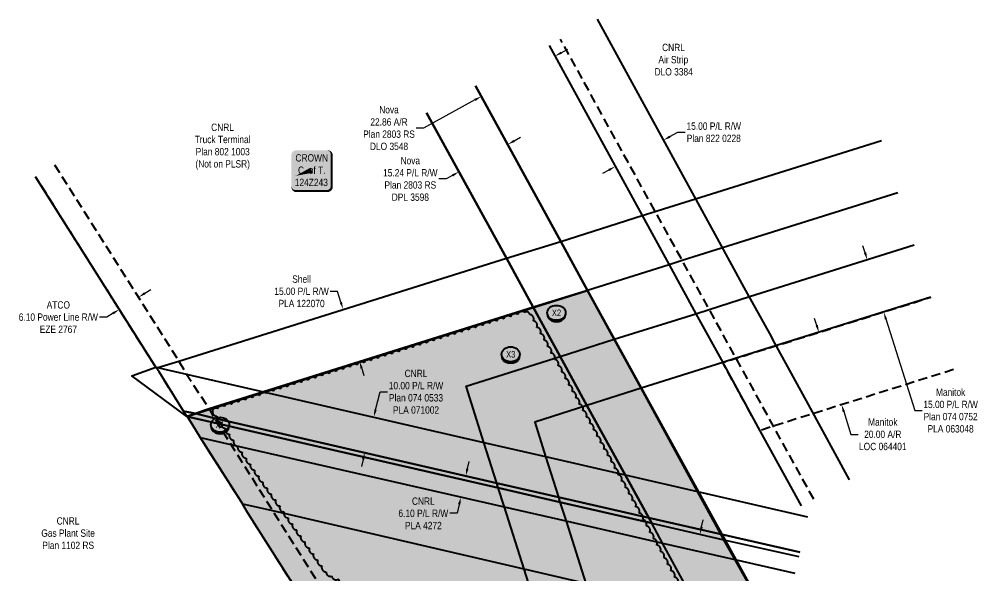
# Model space of a CAD drawing. Extents: x 390804 to 394411, y 6076507 to 6079809.
# Drawn here: x 391156 to 392466, y 6077159 to 6077917 of the extents above; entities that cross this region are included whole.
import ezdxf
from ezdxf.enums import TextEntityAlignment as Align

# ---------------------------------------------------------------- set-up
doc = ezdxf.new("R2010")
doc.units = 0
doc.header["$LTSCALE"] = 5
doc.header["$PDSIZE"] = 0.5
for name, pattern in [('0', [1, 1, 0]), ('foc-ACCESSROAD', [3.75, 2.5, -1.25]), ('foc-FLOWLINE', [3.75, 2.5, -1.25])]:
    doc.linetypes.add(name, pattern=pattern)
doc.layers.get('Defpoints').update_dxf_attribs({"color": 9})
for name, color, linetype in [('C-AR', 13, 'foc-ACCESSROAD'), ('C-RW', 13, 'Continuous'), ('CG-NOTES', 7, 'Continuous'), ('F-AR', 190, 'foc-ACCESSROAD'), ('F-EZE', 190, 'foc-FLOWLINE'), ('F-RW', 190, 'Continuous'), ('L-TITLEDB', 4, 'Continuous'), ('L-TITLEDB-T', 4, 'Continuous'), ('P-CROSSINGS', 250, 'Continuous'), ('P-WORKAREA', 113, 'Continuous'), ('P-WORKAREA-H', 111, 'Continuous'), ('T-BUSH', 110, '0')]:
    doc.layers.add(name, color=color, linetype=linetype)
for name, color, linetype, lineweight in [('C-AR-T', 13, 'Continuous', 9), ('C-RW-T', 13, 'Continuous', 9), ('C-WS-T', 13, 'Continuous', 9), ('F-AR-T', 190, 'Continuous', 9), ('F-EZE-T', 190, 'Continuous', 9), ('F-RW-T', 190, 'Continuous', 9)]:
    doc.layers.add(name, color=color, linetype=linetype, lineweight=lineweight)
doc.styles.add('80', font='ARIALN.TTF', dxfattribs={"height": 10})
doc.styles.add('80CG', font='ARIALN.TTF', dxfattribs={"height": 10})
doc.styles.add('80L', font='ARIALN.TTF', dxfattribs={"height": 10})
doc.styles.add('Crossing', font='ARIALN.TTF', dxfattribs={"height": 10})
doc.dimstyles.new('Compass 5 000', dxfattribs={"dimscale": 5, "dimtxt": 9, "dimasz": 2, "dimexe": 0.2, "dimexo": 0.0625, "dimgap": 0.5, "dimtad": 0, "dimtih": 1, "dimtoh": 1, "dimzin": 0, "dimdsep": 46, "dimtxsty": '80CG', "dimcen": 0.1, "dimse1": 1, "dimse2": 1, "dimclrd": 256, "dimclrt": 256, "dimaunit": 1, "dimadec": 4, "dimazin": 0, "dimtfac": 0.06, "dimtofl": 0, "dimtmove": 0, "dimatfit": 1, "dimfxl": 0.2, "dimtolj": 1, "dimtzin": 0, "dimlwd": -1, "dimarcsym": 0})

# ---------------------------------------------------------------- blocks, each defined once
blk = doc.blocks.new('*D86')
at = {"layer": 'C-RW-T', "transparency": 16777216}
for p, q in [((391643.4, 6077383.2), (391649.6, 6077407.8)), ((391649.6, 6077407.8), (391659.6, 6077407.8)), ((391626.4, 6077315.4), (391624, 6077305.7))]:
    blk.add_line(p, q, dxfattribs=at)
for points in [[(391641.8, 6077383.6), (391645.1, 6077382.8), (391641, 6077373.5)], [(391624.8, 6077315.8), (391628.1, 6077314.9), (391628.9, 6077325.1)]]:
    blk.add_solid(points, dxfattribs=at)
at = {"layer": 'Defpoints', "color": 0, "transparency": 16777216}
for p in [(391439.7, 6077423.9), (391427.6, 6077375.5), (391628.9, 6077325.1)]:
    blk.add_point(p, dxfattribs=at)
at = {"layer": 'C-RW-T', "transparency": 16777216, "insert": (391698.7, 6077407.8), "char_height": 10, "attachment_point": 5, "style": '80CG'}
blk.add_mtext('\\A1;CNRL\\P10.00 P/L R/W\\PPlan 074 0533\\PPLA 071002', dxfattribs=at)
blk = doc.blocks.new('*D87')
at = {"layer": 'C-RW-T', "transparency": 16777216}
for p, q in [((391768.9, 6077302.8), (391771.2, 6077312.5)), ((391757.8, 6077253.8), (391755, 6077241.6)), ((391755, 6077241.6), (391745, 6077241.6))]:
    blk.add_line(p, q, dxfattribs=at)
for points in [[(391767.3, 6077303.1), (391770.6, 6077302.4), (391766.7, 6077293)], [(391756.1, 6077254.2), (391759.4, 6077253.5), (391760, 6077263.6)]]:
    blk.add_solid(points, dxfattribs=at)
at = {"layer": 'Defpoints', "color": 0, "transparency": 16777216}
for p in [(391609.5, 6077328.9), (391602.8, 6077299.5), (391760, 6077263.6)]:
    blk.add_point(p, dxfattribs=at)
at = {"layer": 'C-RW-T', "transparency": 16777216, "insert": (391708.7, 6077241.6), "char_height": 10, "attachment_point": 5, "style": '80CG'}
blk.add_mtext('\\A1;CNRL\\P6.10 P/L R/W\\PPLA 4272', dxfattribs=at)
blk = doc.blocks.new('*D88')
at = {"layer": 'C-RW-T', "transparency": 16777216}
for p, q in [((392089, 6077223), (392091.3, 6077232.7)), ((392062.3, 6077106.4), (392055.9, 6077078.8)), ((392055.9, 6077078.8), (392045.9, 6077078.8))]:
    blk.add_line(p, q, dxfattribs=at)
for points in [[(392087.4, 6077223.4), (392090.7, 6077222.6), (392086.8, 6077213.2)], [(392060.6, 6077106.8), (392063.9, 6077106), (392064.5, 6077116.1)]]:
    blk.add_solid(points, dxfattribs=at)
at = {"layer": 'Defpoints', "color": 0, "transparency": 16777216}
for p in [(392155.8, 6077197.4), (392064.5, 6077116.1), (392133.5, 6077100.3)]:
    blk.add_point(p, dxfattribs=at)
at = {"layer": 'C-RW-T', "transparency": 16777216, "insert": (392006.4, 6077078.8), "char_height": 10, "attachment_point": 5, "style": '80CG'}
blk.add_mtext('\\A1;CNRL\\P20.12 P/L R/W\\PPlan 3624RS\\PPLA 3729', dxfattribs=at)
blk = doc.blocks.new('*D90')
at = {"layer": 'C-RW-T', "transparency": 16777216}
for p, q in [((392045.6, 6077756.6), (392056.5, 6077762.6)), ((392056.5, 6077762.6), (392066.5, 6077762.6)), ((391962.3, 6077711), (391953.5, 6077706.2))]:
    blk.add_line(p, q, dxfattribs=at)
for points in [[(392044.8, 6077758), (392046.4, 6077755.1), (392036.8, 6077751.8)], [(391961.5, 6077712.4), (391963.1, 6077709.5), (391971, 6077715.8)]]:
    blk.add_solid(points, dxfattribs=at)
at = {"layer": 'Defpoints', "color": 0, "transparency": 16777216}
for p in [(392025.8, 6077771.8), (391960, 6077735.8), (391971, 6077715.8)]:
    blk.add_point(p, dxfattribs=at)
at = {"layer": 'C-RW-T', "transparency": 16777216, "insert": (392105.6, 6077762.6), "char_height": 10, "attachment_point": 5, "style": '80CG'}
blk.add_mtext('\\A1;15.00 P/L R/W\\PPlan 822 0228', dxfattribs=at)
blk = doc.blocks.new('*D91')
at = {"layer": 'Defpoints', "color": 0, "transparency": 16777216}
for p in [(392182.9, 6077468.2), (392280.3, 6077390.1), (392214, 6077369.3)]:
    blk.add_point(p, dxfattribs=at)
at = {"layer": 'F-AR-T', "transparency": 16777216}
for p, q in [((392246.3, 6077498.6), (392243.3, 6077508.1)), ((392283.3, 6077380.6), (392293.1, 6077349.6)), ((392293.1, 6077349.6), (392303.1, 6077349.6))]:
    blk.add_line(p, q, dxfattribs=at)
for points in [[(392247.9, 6077499.1), (392244.7, 6077498.1), (392249.3, 6077489.1)], [(392284.9, 6077381.1), (392281.7, 6077380.1), (392280.3, 6077390.1)]]:
    blk.add_solid(points, dxfattribs=at)
at = {"layer": 'F-AR-T', "transparency": 16777216, "insert": (392336.6, 6077349.6), "char_height": 10, "attachment_point": 5, "style": '80CG'}
blk.add_mtext('\\A1;Manitok\\P20.00 A/R\\PLOC 064401', dxfattribs=at)
blk = doc.blocks.new('*D92')
at = {"layer": 'Defpoints', "color": 0, "transparency": 16777216}
for p in [(391788, 6077811.6), (391928.7, 6077793), (391828.2, 6077738.1)]:
    blk.add_point(p, dxfattribs=at)
at = {"layer": 'F-AR-T', "transparency": 16777216}
for p, q in [((391897.2, 6077871.4), (391906, 6077876.2)), ((391779.2, 6077806.8), (391708.9, 6077768.3)), ((391708.9, 6077768.3), (391698.9, 6077768.3))]:
    blk.add_line(p, q, dxfattribs=at)
for points in [[(391896.4, 6077872.8), (391898, 6077869.9), (391888.5, 6077866.6)], [(391778.4, 6077808.3), (391780, 6077805.3), (391788, 6077811.6)]]:
    blk.add_solid(points, dxfattribs=at)
at = {"layer": 'F-AR-T', "transparency": 16777216, "insert": (391661.8, 6077768.3), "char_height": 10, "attachment_point": 5, "style": '80CG'}
blk.add_mtext('\\A1;Nova\\P22.86 A/R\\PPlan 2803 RS\\PDLO 3548', dxfattribs=at)
blk = doc.blocks.new('*D93')
at = {"layer": 'Defpoints', "color": 0, "transparency": 16777216}
for p in [(391293.2, 6077520.4), (391357.8, 6077476.4), (391331.4, 6077459.8)]:
    blk.add_point(p, dxfattribs=at)
at = {"layer": 'F-EZE-T', "transparency": 16777216}
for p, q in [((391328, 6077542.4), (391336.5, 6077547.7)), ((391276.3, 6077509.8), (391266.3, 6077509.8)), ((391284.7, 6077515.1), (391276.3, 6077509.8))]:
    blk.add_line(p, q, dxfattribs=at)
for points in [[(391327.1, 6077543.8), (391328.9, 6077541), (391319.6, 6077537.1)], [(391283.8, 6077516.5), (391285.6, 6077513.7), (391293.2, 6077520.4)]]:
    blk.add_solid(points, dxfattribs=at)
at = {"layer": 'F-EZE-T', "transparency": 16777216, "insert": (391209.9, 6077509.8), "char_height": 10, "attachment_point": 5, "style": '80CG'}
blk.add_mtext('\\A1;ATCO\\P6.10 Power Line R/W\\PEZE 2767', dxfattribs=at)
blk = doc.blocks.new('*D94')
at = {"layer": 'Defpoints', "color": 0, "transparency": 16777216}
for p in [(392196.6, 6077551), (392337.9, 6077516.9), (392219.1, 6077479.6)]:
    blk.add_point(p, dxfattribs=at)
at = {"layer": 'F-RW-T', "transparency": 16777216}
for p, q in [((392312.4, 6077597.9), (392309.4, 6077607.4)), ((392340.9, 6077507.3), (392380.2, 6077382.1)), ((392380.2, 6077382.1), (392390.2, 6077382.1))]:
    blk.add_line(p, q, dxfattribs=at)
for points in [[(392314, 6077598.4), (392310.8, 6077597.4), (392315.4, 6077588.3)], [(392342.4, 6077507.8), (392339.3, 6077506.8), (392337.9, 6077516.9)]]:
    blk.add_solid(points, dxfattribs=at)
at = {"layer": 'F-RW-T', "transparency": 16777216, "insert": (392429.3, 6077382.1), "char_height": 10, "attachment_point": 5, "style": '80CG'}
blk.add_mtext('\\A1;Manitok\\P15.00 P/L R/W\\PPlan 074 0752\\PPLA 063048', dxfattribs=at)
blk = doc.blocks.new('*D98')
at = {"layer": 'Defpoints', "color": 0, "transparency": 16777216}
for p in [(391824.3, 6077746), (392178.9, 6077112.8), (392112, 6077075.4)]:
    blk.add_point(p, dxfattribs=at)
at = {"layer": 'F-RW-T', "transparency": 16777216}
for p, q in [((391833, 6077750.9), (391841.7, 6077755.8)), ((391740, 6077698.8), (391730, 6077698.8)), ((391748.7, 6077703.7), (391740, 6077698.8))]:
    blk.add_line(p, q, dxfattribs=at)
for points in [[(391832.2, 6077752.3), (391833.8, 6077749.4), (391824.3, 6077746)], [(391747.9, 6077705.1), (391749.5, 6077702.2), (391757.4, 6077708.6)]]:
    blk.add_solid(points, dxfattribs=at)
at = {"layer": 'F-RW-T', "transparency": 16777216, "insert": (391690.9, 6077698.8), "char_height": 10, "attachment_point": 5, "style": '80CG'}
blk.add_mtext('\\A1;Nova\\P15.24 P/L R/W\\PPlan 2803 RS\\PDPL 3598', dxfattribs=at)
blk = doc.blocks.new('*D99')
at = {"layer": 'Defpoints', "color": 0, "transparency": 16777216}
for p in [(392313.1, 6077744.7), (392335.5, 6077673.2), (391599, 6077520.7)]:
    blk.add_point(p, dxfattribs=at)
at = {"layer": 'F-RW-T', "transparency": 16777216}
for p, q in [((391591.4, 6077545.1), (391581.4, 6077545.1)), ((391596, 6077530.2), (391591.4, 6077545.1)), ((391624.5, 6077439.6), (391627.4, 6077430.1))]:
    blk.add_line(p, q, dxfattribs=at)
for points in [[(391597.6, 6077530.7), (391594.4, 6077529.7), (391599, 6077520.7)], [(391626, 6077440.1), (391622.9, 6077439.1), (391621.5, 6077449.2)]]:
    blk.add_solid(points, dxfattribs=at)
at = {"layer": 'F-RW-T', "transparency": 16777216, "insert": (391542.3, 6077545.1), "char_height": 10, "attachment_point": 5, "style": '80CG'}
blk.add_mtext('\\A1;Shell\\P15.00 P/L R/W\\PPLA 122070', dxfattribs=at)
blk = doc.blocks.new('xing2')
h = blk.add_hatch(color=50)
h.dxf.hatch_style = 1
edge = h.paths.add_edge_path()
edge.add_ellipse((0, 0), major_axis=(-12.5, 0), ratio=0.816297, start_angle=0, end_angle=360)
h = blk.add_hatch(color=250)
h.dxf.hatch_style = 1
edge = h.paths.add_edge_path()
edge.add_ellipse((0, -2), major_axis=(-12.5, 0), ratio=0.816297, start_angle=0, end_angle=180)
edge.add_line((12.5, -2), (12.5, 0))
edge.add_ellipse((0, 0), major_axis=(-12.5, 0), ratio=0.816297, start_angle=0, end_angle=180, ccw=False)
edge.add_line((-12.5, 0), (-12.5, -2))
at = {"color": 250}
blk.add_ellipse((0, 0), major_axis=(-12.5, 0), ratio=0.816297, dxfattribs=at)
blk.add_ellipse((0, -2), major_axis=(-12.5, 0), ratio=0.816297, start_param=0, end_param=3.141593, dxfattribs=at)
at = {"color": 250, "style": 'Crossing'}
blk.add_attdef('CROSSING', text='', height=9, dxfattribs=at).set_placement((0.1, 0), align=Align.MIDDLE_CENTER)
at = {"color": 250, "style": 'Crossing', "flags": 1}
for tag, p in [('OWNER', (0.1, -12.5)), ('DESCRIPTION', (0.1, -25.8)), ('LOCATION', (0.1, -39.3)), ('DWG_REF', (0.1, -52.8))]:
    blk.add_attdef(tag, text='', height=9, dxfattribs=at).set_placement(p, align=Align.MIDDLE_CENTER)
blk = doc.blocks.new('*U100')
h = blk.add_hatch(color=59)
edge = h.paths.add_edge_path()
edge.add_line((-21.5, -28.5), (21.5, -28.5))
edge.add_arc((21.5, -22.5), 6, 270, 360)
edge.add_line((27.5, -22.5), (27.5, 21))
edge.add_arc((21.5, 21), 6, 0, 90)
edge.add_line((21.5, 27), (-21.5, 27))
edge.add_arc((-21.5, 21), 6, 90, 180)
edge.add_line((-27.5, 21), (-27.5, -22.5))
edge.add_arc((-21.5, -22.5), 6, 180, 270)
at = {"color": 1, "flags": 128}
blk.add_lwpolyline([(-21.5, -28.5, 3, 3, 0), (21.5, -28.5, 3, 3, 0.414214), (27.5, -22.5, 3, 3, 0), (27.5, 21, 3, 0, 0.414214), (21.5, 27, 0, 0, 0), (-21.5, 27, 0, 0, 0.414214), (-27.5, 21, 0, 0, 0), (-27.5, -22.5, 0, 3, 0.414214)], format="xyseb", close=True, dxfattribs=at)
blk.add_lwpolyline([(-21.6, -7.8, 0, 7.5, 0), (0, 0, 0, 0, 0)], format="xyseb", dxfattribs=at)
at = {"color": 1, "style": '80'}
blk.add_attdef('ENTER_TEXT_001', (-36, -5), '', height=10, dxfattribs=at)

msp = doc.modelspace()

# ---------------------------------------------------------------- hatches: boundary and pattern name
at = {"layer": 'P-WORKAREA-H'}
h = msp.add_hatch(color=256, dxfattribs=at)
h.dxf.hatch_style = 1
h.paths.add_polyline_path([(391385.539, 6077374.134), (391933.185, 6077546.27), (392197.056, 6077066.7), (391900.961, 6076911.136), (391499.543, 6076969.161), (391431.424, 6077075.745), (391533.691, 6077140.013), (391468.263, 6077242.717), (391462.051, 6077253.903), (391404.255, 6077344.752), (391387.727, 6077371.716)])

# ---------------------------------------------------------------- linework, layer by layer
at = {"layer": 'C-AR', "flags": 128}
msp.add_lwpolyline([(392242.137, 6077261.04), (392187.186, 6077360.862), (392136.128, 6077453.616), (392099.339, 6077520.447), (392062.448, 6077587.457), (392025.562, 6077654.47), (391896.071, 6077889.688)], dxfattribs=at)
at = {"layer": 'C-RW', "linetype": 'Continuous', "flags": 128}
for points in [[(391946.179, 6077917.232), (392073.582, 6077684.606), (392110.355, 6077617.452), (392146.864, 6077550.557), (392183.927, 6077483.147), (392185.939, 6077479.263), (392234.509, 6077390.576), (392290.823, 6077287.605)], [(391880.479, 6077881.116), (392007.826, 6077648.593), (392044.571, 6077581.49), (392081.111, 6077514.539), (392117.782, 6077447.84), (392119.765, 6077444.011), (392168.752, 6077354.564), (392225.045, 6077251.631)]]:
    msp.add_lwpolyline(points, dxfattribs=at)
at = {"layer": 'C-RW', "flags": 128}
for points in [[(391713.245, 6077789.186), (391822.188, 6077590.401), (391858.969, 6077523.288), (391895.908, 6077455.911), (391932.188, 6077389.041), (391984.637, 6077294.089), (392016.722, 6077235.482), (392020.76, 6077228.1), (391895.332, 6077256.982), (391811.191, 6077276.318), (391427.507, 6077364.5), (391389.794, 6077373.179), (391385.539, 6077374.134), (391385.539, 6077374.134), (391380.907, 6077381.454), (391347.511, 6077434.931), (391343.098, 6077441.29), (391178.81, 6077701.771)], [(392223.134, 6077188.291), (392115.48, 6077212.903), (392016.722, 6077235.482), (391893.577, 6077263.634), (391809.051, 6077283.059), (391424.924, 6077371.344), (391422.866, 6077371.86), (391397.261, 6077378.246), (391380.907, 6077381.454), (391347.511, 6077434.931), (391343.098, 6077441.29), (391345.958, 6077440.813), (391353.298, 6077439.128), (391385.009, 6077431.848), (391386.945, 6077431.403), (391490.452, 6077407.633), (391791.451, 6077338.514), (391875.514, 6077319.208), (391984.637, 6077294.089), (392083.454, 6077271.442), (392233.759, 6077236.999)], [(392216.783, 6077159.174), (392134.963, 6077177.942), (392035.955, 6077200.554), (391903.729, 6077230.756), (391819.55, 6077249.985), (391448.006, 6077334.846), (391445.921, 6077335.319), (391404.255, 6077344.752), (391387.727, 6077371.716), (391385.539, 6077374.134), (391380.907, 6077381.454), (391397.261, 6077378.246), (391422.866, 6077371.86), (391424.924, 6077371.344), (391809.051, 6077283.059), (391893.577, 6077263.634), (392016.722, 6077235.482), (392115.48, 6077212.903), (392223.134, 6077188.291)], [(392200.585, 6077084.916), (392085.339, 6077111.367), (391930.986, 6077145.634), (391846.449, 6077165.249), (391502.956, 6077244.933), (391462.051, 6077253.903), (391415.752, 6077326.666), (391404.255, 6077344.752), (391387.727, 6077371.716), (391385.539, 6077374.134), (391427.507, 6077364.5), (391811.191, 6077276.318), (391895.332, 6077256.982), (392020.76, 6077228.1), (392119.487, 6077205.58), (392221.88, 6077182.538)]]:
    msp.add_lwpolyline(points, dxfattribs=at)
at = {"layer": 'F-AR', "linetype": 'Continuous', "flags": 128}
msp.add_lwpolyline([(392233.943, 6077001.196), (392134.963, 6077177.942), (392119.487, 6077205.58), (392115.48, 6077212.903), (392083.454, 6077271.442), (392006.319, 6077412.514), (391969.646, 6077479.544), (391933.185, 6077546.27), (391896.463, 6077613.384), (391780.134, 6077825.956)], dxfattribs=at)
at = {"layer": 'F-AR', "flags": 128}
msp.add_lwpolyline([(392433.099, 6077438.026), (392187.186, 6077360.862), (392168.903, 6077354.812), (392119.888, 6077444.213), (392117.873, 6077447.902), (392136.128, 6077453.616), (392191.373, 6077470.88), (392402.035, 6077537.024)], dxfattribs=at)
at = {"layer": 'F-EZE', "flags": 128}
msp.add_lwpolyline([(391204.585, 6077718.113), (391374.675, 6077449.842), (391385.009, 6077431.848), (391416.112, 6077384.264), (391422.866, 6077371.86), (391427.507, 6077364.5), (391445.921, 6077335.319), (391502.956, 6077244.933), (391568.609, 6077140.892), (392082.036, 6076921.388)], dxfattribs=at)
at = {"layer": 'F-EZE'}
msp.add_lwpolyline([(392076.251, 6076890.84), (391517.829, 6077129.852), (391519.464, 6077130.876), (391533.691, 6077140.013), (391468.263, 6077242.717), (391462.051, 6077253.903), (391415.752, 6077326.666), (391404.255, 6077344.752), (391387.727, 6077371.716), (391385.539, 6077374.134), (391380.907, 6077381.454), (391347.511, 6077434.931), (391343.098, 6077441.29), (391178.81, 6077701.771)], dxfattribs=at)
at = {"layer": 'F-RW', "flags": 128}
for points in [[(391780.134, 6077825.956), (391896.463, 6077613.384), (391933.185, 6077546.27), (391969.646, 6077479.544), (392006.319, 6077412.514), (392083.454, 6077271.442), (392115.48, 6077212.903), (392119.487, 6077205.58), (392134.963, 6077177.942), (392224.198, 6077018.596)], [(392166.282, 6076965.62), (392084.868, 6077110.411), (392035.741, 6077200.603), (392020.76, 6077228.1), (392016.722, 6077235.482), (391984.637, 6077294.089), (391932.188, 6077389.041), (391895.908, 6077455.911), (391858.969, 6077523.288), (391822.188, 6077590.401), (391713.245, 6077789.186)], [(392357.174, 6077679.991), (392132.133, 6077609.364), (392062.448, 6077587.457), (392044.571, 6077581.49), (391933.185, 6077546.27), (391859.195, 6077523.359), (391490.452, 6077407.633), (391416.112, 6077384.264), (391397.261, 6077378.246), (391385.539, 6077374.134), (391310.533, 6077429.677), (391343.098, 6077441.29), (391345.958, 6077440.813), (391374.675, 6077449.842), (391822.421, 6077590.474), (391896.463, 6077613.384), (392007.826, 6077648.593), (392025.562, 6077654.47), (392036.829, 6077658.011), (392109.645, 6077680.903), (392334.728, 6077751.524)], [(391935.387, 6076726.809), (391939.165, 6076872.908), (391846.449, 6077165.249), (391819.55, 6077249.985), (391811.191, 6077276.318), (391809.051, 6077283.059), (391791.451, 6077338.514), (391767.055, 6077415.37), (391895.908, 6077455.911), (391969.646, 6077479.544), (392081.111, 6077514.539), (392099.339, 6077520.447), (392154.622, 6077537.828), (392379.589, 6077608.557)], [(392402.035, 6077537.024), (392191.373, 6077470.88), (392136.128, 6077453.616), (392117.782, 6077447.84), (392006.319, 6077412.514), (391932.188, 6077389.041), (391861.152, 6077366.409), (391875.514, 6077319.208), (391893.577, 6077263.634), (391895.332, 6077256.982), (391903.729, 6077230.756), (391930.986, 6077145.634), (392014.083, 6076886.534), (392010.129, 6076725.724)]]:
    msp.add_lwpolyline(points, dxfattribs=at)
at = {"layer": 'L-TITLEDB', "flags": 128}
for points in [[(391163.721, 6076906.933), (391240.02, 6076954.9), (391304.475, 6076995.71), (391366.978, 6077035.036), (391431.424, 6077075.745), (391517.829, 6077129.852), (391533.691, 6077140.013), (391468.263, 6077242.717), (391462.051, 6077253.903), (391404.255, 6077344.752), (391387.727, 6077371.716), (391385.539, 6077374.134), (391347.511, 6077434.931), (391343.038, 6077441.486), (391178.86, 6077701.802)], [(391163.727, 6076906.923), (391220.332, 6076942.495), (391240.032, 6076954.85), (391283.729, 6076982.489), (391304.303, 6076995.524), (391366.978, 6077035.036), (391431.424, 6077075.745), (391517.829, 6077129.852), (391519.464, 6077130.876), (391533.691, 6077140.013), (391468.263, 6077242.717), (391462.051, 6077253.903), (391415.752, 6077326.666), (391404.255, 6077344.752), (391387.727, 6077371.716), (391385.539, 6077374.134), (391380.907, 6077381.454), (391347.511, 6077434.931), (391343.098, 6077441.29), (391178.81, 6077701.771)]]:
    msp.add_lwpolyline(points, dxfattribs=at)
at = {"layer": 'P-WORKAREA', "flags": 128}
msp.add_lwpolyline([(391385.539, 6077374.134), (391933.185, 6077546.27), (392197.056, 6077066.7), (391900.961, 6076911.136), (391499.543, 6076969.161), (391431.424, 6077075.745), (391533.691, 6077140.013), (391468.263, 6077242.717), (391462.051, 6077253.903), (391404.255, 6077344.752), (391387.727, 6077371.716), (391385.539, 6077374.134)], dxfattribs=at)
at = {"layer": 'T-BUSH', "flags": 128}
msp.add_lwpolyline([(391420.863, 6077382.613, 0.52056705), (391426.6, 6077374.427, 0.52056705), (391432.337, 6077366.241, 0.52056705), (391438.075, 6077358.055, 0.52056705), (391443.812, 6077349.869, 0.52056705), (391449.549, 6077341.683, 0.52056705), (391455.287, 6077333.497, 0.52056705), (391461.024, 6077325.311, 0.52056705), (391466.762, 6077317.125, 0.52056705), (391472.499, 6077308.939, 0.52056705), (391478.236, 6077300.754, 0.52056705), (391483.974, 6077292.568, 0.52056705), (391489.711, 6077284.382, 0.52056705), (391495.448, 6077276.196, 0.52056705), (391501.186, 6077268.01, 0.52056705), (391506.923, 6077259.824, 0.52056705), (391512.661, 6077251.638, 0.52056705), (391518.398, 6077243.452, 0.52056705), (391524.135, 6077235.266, 0.52056705), (391529.873, 6077227.08, 0.52056705), (391535.61, 6077218.895, 0.52056705), (391541.347, 6077210.709, 0.52056705), (391547.085, 6077202.523, 0.52056705), (391552.822, 6077194.337, 0.52056705), (391558.56, 6077186.151, 0.52056705), (391564.297, 6077177.965, 0.52056705), (391570.034, 6077169.779, 0.52056705), (391575.772, 6077161.593, 0.52056705), (391583.393, 6077155.704, 0.52056705), (391592.542, 6077151.677, 0.52056705), (391601.692, 6077147.65, 0.52056705), (391610.841, 6077143.623, 0.52056705), (391619.99, 6077139.596, 0.52056705), (391629.14, 6077135.569, 0.52056705), (391638.289, 6077131.542, 0.52056705), (391647.438, 6077127.515, 0.52056705), (391656.587, 6077123.488, 0.52056705), (391665.737, 6077119.46, 0.52056705), (391674.886, 6077115.433, 0.52056705), (391684.035, 6077111.406, 0.52056705), (391693.185, 6077107.379, 0.52056705), (391702.334, 6077103.352, 0.52056705), (391711.483, 6077099.325, 0.52056705), (391720.632, 6077095.298, 0.52056705), (391729.782, 6077091.271, 0.52056705), (391738.931, 6077087.244, 0.52056705), (391748.08, 6077083.217, 0.52056705), (391757.229, 6077079.19, 0.52056705), (391766.379, 6077075.163, 0.52056705), (391775.528, 6077071.136, 0.52056705), (391784.677, 6077067.109, 0.52056705), (391793.827, 6077063.082, 0.52056705), (391802.976, 6077059.055, 0.52056705), (391812.125, 6077055.028, 0.52056705), (391821.274, 6077051.001, 0.52056705), (391830.424, 6077046.974, 0.52056705), (391839.573, 6077042.947, 0.52056705), (391848.722, 6077038.92, 0.52056705), (391857.872, 6077034.892, 0.52056705), (391867.021, 6077030.865, 0.52056705), (391876.17, 6077026.838, 0.52056705), (391885.319, 6077022.811, 0.52056705), (391894.469, 6077018.784, 0.52056705), (391903.618, 6077014.757, 0.52056705), (391912.767, 6077010.73, 0.52056705), (391921.916, 6077006.703, 0.52056705), (391931.066, 6077002.676, 0.52056705), (391940.215, 6076998.649, 0.52056705), (391949.364, 6076994.622, 0.52056705), (391958.514, 6076990.595, 0.52056705), (391967.663, 6076986.568, 0.52056705), (391976.812, 6076982.541, 0.52056705), (391985.961, 6076978.514, 0.52056705), (391995.062, 6076976.795, 0.52056705), (392004.035, 6076981.202, 0.52056705), (392013.007, 6076985.609, 0.52056705), (392021.98, 6076990.016, 0.52056705), (392030.952, 6076994.423, 0.52056705), (392039.924, 6076998.83, 0.52056705), (392048.897, 6077003.237, 0.52056705), (392057.869, 6077007.644, 0.52056705), (392066.842, 6077012.051, 0.52056705), (392075.814, 6077016.458, 0.52056705), (392084.786, 6077020.865, 0.52056705), (392093.759, 6077025.273, 0.52056705), (392102.731, 6077029.68, 0.52056705), (392111.704, 6077034.087, 0.52056705), (392114.453, 6077040.457, 0.52056705), (392109.634, 6077049.215, 0.52056705), (392104.815, 6077057.973, 0.52056705), (392099.996, 6077066.731, 0.52056705), (392095.178, 6077075.489, 0.52056705), (392090.359, 6077084.247, 0.52056705), (392085.54, 6077093.005, 0.52056705), (392080.721, 6077101.763, 0.52056705), (392075.902, 6077110.522, 0.52056705), (392071.083, 6077119.28, 0.52056705), (392066.264, 6077128.038, 0.52056705), (392061.445, 6077136.796, 0.52056705), (392056.626, 6077145.554, 0.52056705), (392051.807, 6077154.312, 0.52056705), (392046.988, 6077163.07, 0.52056705), (392042.169, 6077171.828, 0.52056705), (392037.35, 6077180.586, 0.52056705), (392032.531, 6077189.344, 0.52056705), (392027.712, 6077198.102, 0.52056705), (392022.893, 6077206.86, 0.52056705), (392018.074, 6077215.618, 0.52056705), (392013.255, 6077224.377, 0.52056705), (392008.436, 6077233.135, 0.52056705), (392003.617, 6077241.893, 0.52056705), (391998.798, 6077250.651, 0.52056705), (391993.979, 6077259.409, 0.52056705), (391989.16, 6077268.167, 0.52056705), (391984.341, 6077276.925, 0.52056705), (391979.522, 6077285.683, 0.52056705), (391974.703, 6077294.441, 0.52056705), (391969.884, 6077303.199, 0.52056705), (391965.065, 6077311.957, 0.52056705), (391960.246, 6077320.715, 0.52056705), (391955.427, 6077329.474, 0.52056705), (391950.608, 6077338.232, 0.52056705), (391945.789, 6077346.99, 0.52056705), (391940.971, 6077355.748, 0.52056705), (391936.152, 6077364.506, 0.52056705), (391931.333, 6077373.264, 0.52056705), (391926.514, 6077382.022, 0.52056705), (391921.695, 6077390.78, 0.52056705), (391916.876, 6077399.538, 0.52056705), (391912.057, 6077408.296, 0.52056705), (391907.238, 6077417.054, 0.52056705), (391902.419, 6077425.812, 0.52056705), (391897.6, 6077434.57, 0.52056705), (391892.781, 6077443.329, 0.52056705), (391887.962, 6077452.087, 0.52056705), (391883.143, 6077460.845, 0.52056705), (391878.324, 6077469.603, 0.52056705), (391873.505, 6077478.361, 0.52056705), (391868.686, 6077487.119, 0.52056705), (391863.867, 6077495.877, 0.52056705), (391859.048, 6077504.635, 0.52056705), (391854.229, 6077513.393, 0.52056705), (391847.11, 6077516.423, 0.52056705), (391837.573, 6077513.429, 0.52056705), (391828.035, 6077510.435, 0.52056705), (391818.498, 6077507.441, 0.52056705), (391808.961, 6077504.447, 0.52056705), (391799.423, 6077501.453, 0.52056705), (391789.886, 6077498.459, 0.52056705), (391780.348, 6077495.464, 0.52056705), (391770.811, 6077492.47, 0.52056705), (391761.273, 6077489.476, 0.52056705), (391751.736, 6077486.482, 0.52056705), (391742.199, 6077483.488, 0.52056705), (391732.661, 6077480.494, 0.52056705), (391723.124, 6077477.5, 0.52056705), (391713.586, 6077474.506, 0.52056705), (391704.049, 6077471.512, 0.52056705), (391694.512, 6077468.518, 0.52056705), (391684.974, 6077465.524, 0.52056705), (391675.437, 6077462.53, 0.52056705), (391665.899, 6077459.536, 0.52056705), (391656.362, 6077456.542, 0.52056705), (391646.825, 6077453.548, 0.52056705), (391637.287, 6077450.554, 0.52056705), (391627.75, 6077447.56, 0.52056705), (391618.212, 6077444.566, 0.52056705), (391608.675, 6077441.572, 0.52056705), (391599.138, 6077438.578, 0.52056705), (391589.6, 6077435.584, 0.52056705), (391580.063, 6077432.59, 0.52056705), (391570.525, 6077429.596, 0.52056705), (391560.988, 6077426.602, 0.52056705), (391551.451, 6077423.607, 0.52056705), (391541.913, 6077420.613, 0.52056705), (391532.376, 6077417.619, 0.52056705), (391522.838, 6077414.625, 0.52056705), (391513.301, 6077411.631, 0.52056705), (391503.763, 6077408.637, 0.52056705), (391494.226, 6077405.643, 0.52056705), (391484.689, 6077402.649, 0.52056705), (391475.151, 6077399.655, 0.52056705), (391465.614, 6077396.661, 0.52056705), (391456.076, 6077393.667, 0.52056705), (391446.539, 6077390.673, 0.52056705), (391437.002, 6077387.679, 0.52056705), (391427.464, 6077384.685, 0.52056705)], format="xyb", close=True, dxfattribs=at)

# ---------------------------------------------------------------- block references
at = {"layer": 'CG-NOTES'}
ref = msp.add_blockref('*U100', (391556.007, 6077710.806), dxfattribs=dict(at, xscale=0.999632, yscale=0.999632, zscale=0.999632))
ref.add_attrib('ENTER_TEXT_001', 'CROWN', (391533.955, 6077722.574), dxfattribs={"layer": '0', "color": 1, "height": 9.9963, "style": '80'})
ref.add_attrib('ENTER_TEXT_002', 'C. of T.', (391537.45, 6077705.736), dxfattribs={"layer": '0', "color": 1, "height": 9.9963, "style": '80'})
ref.add_attrib('ENTER_TEXT_003', '124Z243', (391533.062, 6077689.035), dxfattribs={"layer": '0', "color": 1, "height": 9.9963, "style": '80'})
at = {"layer": 'P-CROSSINGS', "xscale": 0.999632, "yscale": 0.999632, "zscale": 0.999632}
for p, values in [((391890.606, 6077515.729), {'CROSSING': 'X2'}), ((391828.066, 6077459.034), {'CROSSING': 'X3'}), ((391430.935, 6077362.71), {'CROSSING': 'X1'})]:
    msp.add_blockref('xing2', p, dxfattribs=at).add_auto_attribs(values)

# ---------------------------------------------------------------- dimensions: what is measured, and where the dimension line sits
at = {"layer": 'C-RW-T', "color": 5}
for base, p1, p2, angle, text, picture, middle in [((391971.034, 6077715.771), (392025.804, 6077771.844), (391960.048, 6077735.831), 208.708383, '15.00 P/L R/W\\PPlan 822 0228', '*D90', (392105.594, 6077762.583)), ((391628.878, 6077325.053), (391439.724, 6077423.948), (391427.582, 6077375.474), 255.937888, 'CNRL\\P10.00 P/L R/W\\PPlan 074 0533\\PPLA 071002', '*D86', (391698.7, 6077407.836)), ((391760.001, 6077263.586), (391609.519, 6077328.918), (391602.798, 6077299.492), 257.134345, 'CNRL\\P6.10 P/L R/W\\PPLA 4272', '*D87', (391708.669, 6077241.596)), ((392064.51, 6077116.148), (392155.829, 6077197.402), (392133.543, 6077100.303), 257.07359, 'CNRL\\P20.12 P/L R/W\\PPlan 3624RS\\PPLA 3729', '*D88', (392006.404, 6077078.827))]:
    dim = msp.add_linear_dim(base=base, p1=p1, p2=p2, angle=angle, text=text, dimstyle='Compass 5 000', dxfattribs=at)
    dim.commit()
    dim.dimension.update_dxf_attribs({"geometry": picture, "text_midpoint": middle, "dimtype": 161})
at = {"layer": 'F-AR-T', "color": 5}
for base, p1, p2, angle, text, picture, middle in [((391787.996, 6077811.59), (391928.714, 6077793.044), (391828.236, 6077738.058), 208.689471, 'Nova\\P22.86 A/R\\PPlan 2803 RS\\PDLO 3548', '*D92', (391661.776, 6077768.297)), ((392280.341, 6077390.093), (392182.916, 6077468.237), (392213.971, 6077369.267), 287.420981, 'Manitok\\P20.00 A/R\\PLOC 064401', '*D91', (392336.574, 6077349.558))]:
    dim = msp.add_linear_dim(base=base, p1=p1, p2=p2, angle=angle, text=text, dimstyle='Compass 5 000', dxfattribs=at)
    dim.commit()
    dim.dimension.update_dxf_attribs({"geometry": picture, "text_midpoint": middle, "dimtype": 161})
at = {"layer": 'F-EZE-T', "color": 5}
dim = msp.add_linear_dim(base=(391293.19, 6077520.42), p1=(391357.818, 6077476.428), p2=(391331.432, 6077459.786), angle=212.240124, text='ATCO\\P6.10 Power Line R/W\\PEZE 2767', dimstyle='Compass 5 000', dxfattribs=at)
dim.commit()
dim.dimension.update_dxf_attribs({"geometry": '*D93', "text_midpoint": (391209.909, 6077509.751), "dimtype": 161})
at = {"layer": 'F-RW-T', "color": 5}
for base, p1, p2, angle, text, picture, middle in [((391824.29, 6077746.004), (392112.016, 6077075.386), (392178.876, 6077112.828), 29.249278, 'Nova\\P15.24 P/L R/W\\PPlan 2803 RS\\PDPL 3598', '*D98', (391690.895, 6077698.79)), ((391599.018, 6077520.691), (392335.52, 6077673.195), (392313.075, 6077744.73), 107.419519, 'Shell\\P15.00 P/L R/W\\PPLA 122070', '*D99', (391542.27, 6077545.11)), ((392337.862, 6077516.875), (392196.634, 6077551.036), (392219.071, 6077479.576), 287.431426, 'Manitok\\P15.00 P/L R/W\\PPlan 074 0752\\PPLA 063048', '*D94', (392429.272, 6077382.078))]:
    dim = msp.add_linear_dim(base=base, p1=p1, p2=p2, angle=angle, text=text, dimstyle='Compass 5 000', dxfattribs=at)
    dim.commit()
    dim.dimension.update_dxf_attribs({"geometry": picture, "text_midpoint": middle, "dimtype": 161})

# ---------------------------------------------------------------- next in the draw order: texts
at = {"layer": 'C-AR-T', "insert": (392024.215, 6077883.592), "char_height": 9.99632, "attachment_point": 1, "style": '80L', "bg_fill": 3, "box_fill_scale": 1.1, "bg_fill_color": 256, "bg_fill_transparency": 0}
msp.add_mtext_dynamic_manual_height_columns('\\pi10.77591;CNRL\\P\\pi5.74366;Air Strip\\P\\pi0.47956;DLO 3384', width=51.73852, gutter_width=100, heights=[0], dxfattribs=at)
at = {"layer": 'C-WS-T', "insert": (391396.036, 6077774.432), "char_height": 9.99632, "attachment_point": 1, "rotation": 359.962752, "style": '80L', "bg_fill": 3, "box_fill_scale": 1.1, "bg_fill_color": 256, "bg_fill_transparency": 0}
msp.add_mtext_dynamic_manual_height_columns('\\pi22.71899;CNRL\\P\\pi0.19318;Truck Terminal\\P\\pi1.59102;Plan 802 1003\\P\\pi1.27736;(Not on PLSR)', width=75.62468, gutter_width=100, heights=[0], dxfattribs=at)
at = {"layer": 'L-TITLEDB-T', "insert": (391186.26, 6077236.223), "char_height": 10, "attachment_point": 1, "rotation": 359.962752, "style": '80L', "bg_fill": 2}
msp.add_mtext_dynamic_manual_height_columns('\\pi21.32217;CNRL\\P\\pi0.36719;Gas Plant Site\\P\\pi1.8133;Plan 1102 RS', width=72.84216, gutter_width=50, heights=[0], dxfattribs=at)

doc.saveas('drawing.dxf')
